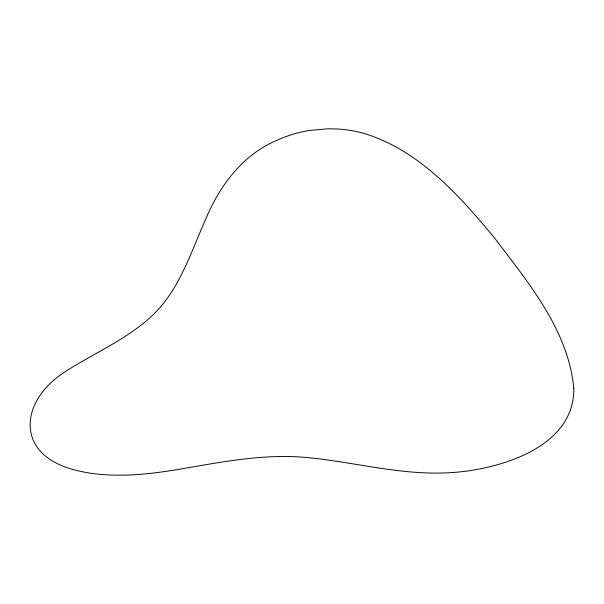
<?xml version="1.0" encoding="UTF-8"?>
<svg xmlns="http://www.w3.org/2000/svg" width="604" height="604" viewBox="0 0 604 604"><rect width="100%" height="100%" fill="white"/><g stroke="black" fill="none" stroke-linecap="round" stroke-linejoin="round"><path stroke-width="0.91" d="M573.8 388.251C574.532 442.279 512.781 464.363 468.568 470.848A230.788 230.788 0 0 1 437.485 473.091C394.05 473.377 351.792 461.917 308.772 457.741C267.519 453.43 226.387 461.124 185.896 468.138C153.703 473.755 120.626 478.066 88.078 472.826C68.35 469.406 46.342 462.596 35.364 444.438A38.845 38.845 0 0 1 30.729 431.611C26.75 406.379 45.413 384.189 65.466 371.536C93.688 353.227 125.481 340.112 150.524 317.145C178.308 292.125 189.716 255.417 204.386 222.234C217.961 188.539 240.498 156.61 274.541 141.374A130.215 130.215 0 0 1 309.323 130.487L327.723 128.803L337.04 128.962A125.557 125.557 0 0 1 365.043 133.695C419.486 150.864 459.183 195.303 494.495 237.916C528.424 282.815 568.251 330.071 573.8 388.251"/></g></svg>
